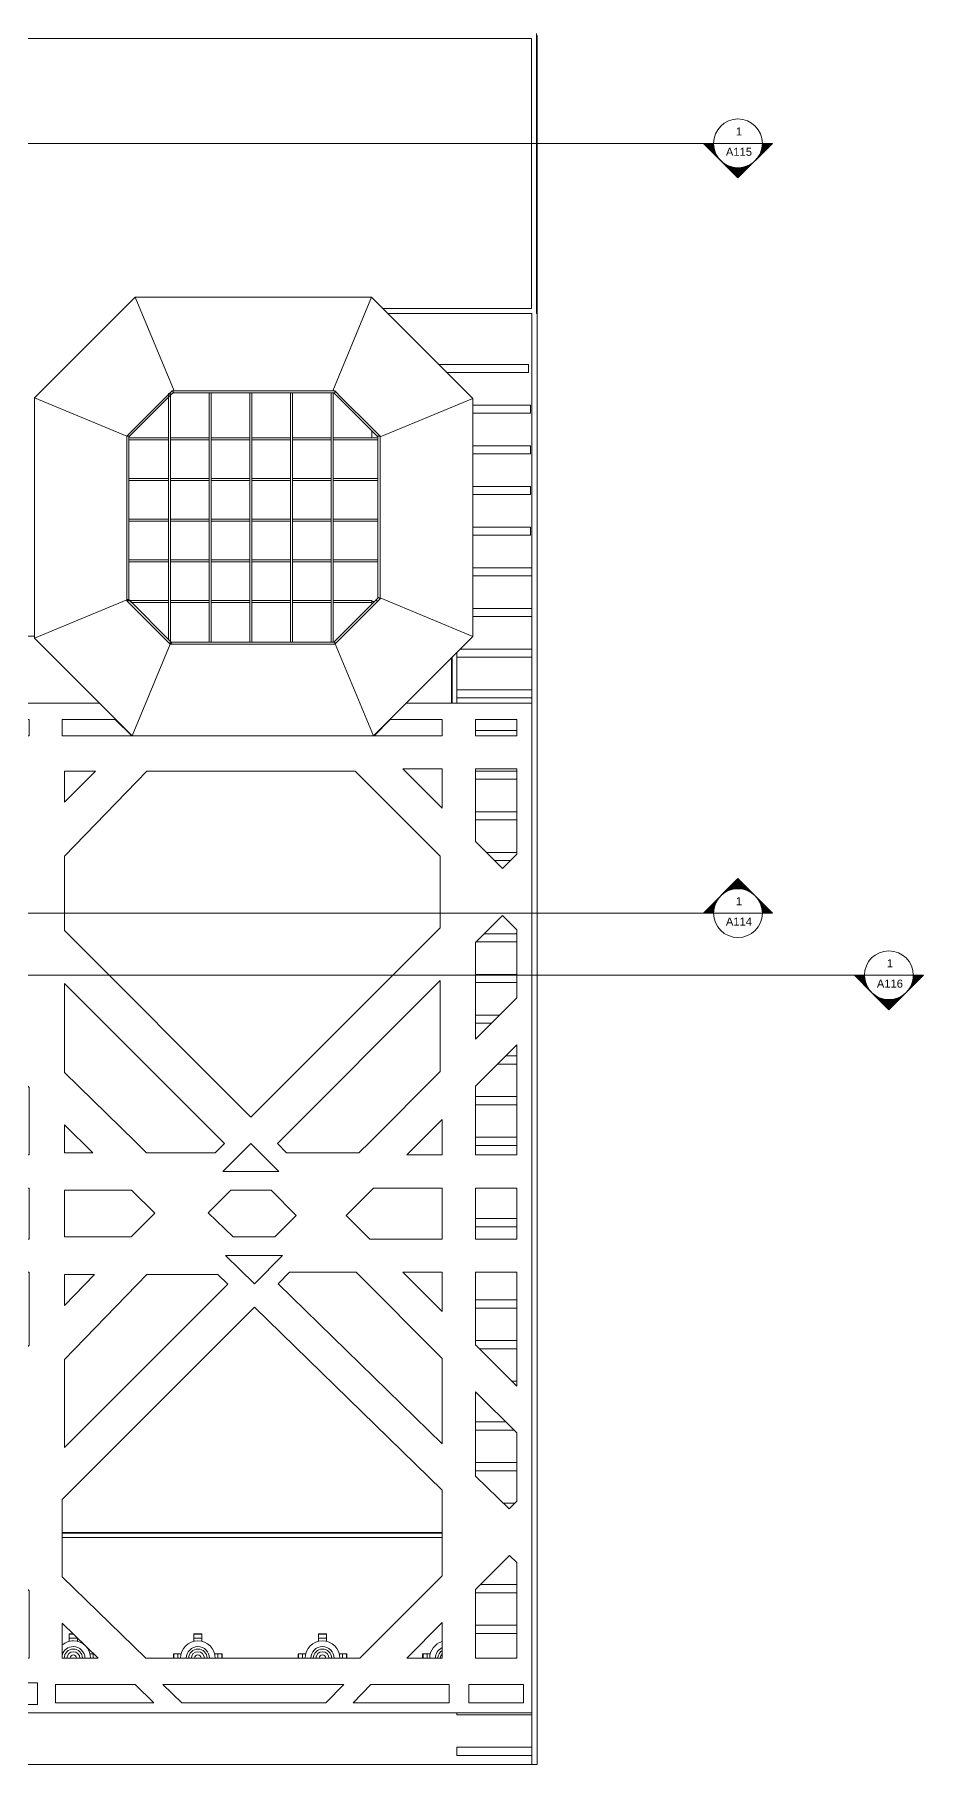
# Model space of a CAD drawing. Header units: millimetres. Extents: x -49836 to 59720, y -25216 to 39354.
# Drawn here: x 37864 to 59720, y -25216 to 17313 of the extents above; entities that cross this region are included whole.
import ezdxf

# ---------------------------------------------------------------- set-up
doc = ezdxf.new("R2010")
doc.units = ezdxf.units.MM
for name, color, linetype, lineweight in [('A-FLOR', 192, 'Continuous', 9), ('A-GENM', 13, 'Continuous', 9), ('A-GLAZ-CURT', 52, 'Continuous', 9), ('A-GLAZ-CWMG', 51, 'Continuous', 9), ('A-ROOF', 132, 'Continuous', 9), ('A-WALL', 113, 'Continuous', 9), ('G-ANNO-SYMB', 111, 'Continuous', 9), ('I-WALL', 2, 'Continuous', 9)]:
    doc.layers.add(name, color=color, linetype=linetype, lineweight=lineweight)
doc.styles.add('Arial_1', font='arial.ttf', dxfattribs={"height": 196.706587})

# ---------------------------------------------------------------- blocks, each defined once
blk = doc.blocks.new('System Panel - Glazed-153584-Site')
at = {"layer": 'A-GLAZ-CURT'}
blk.add_line((46157, 3308), (46157, 3352), dxfattribs=at)
blk = doc.blocks.new('System Panel - Glazed-153606-Site')
at = {"layer": 'A-GLAZ-CURT'}
blk.add_line((46157, 3377), (46225, 3377), dxfattribs=at)
blk = doc.blocks.new('System Panel - Glazed-153625-Site')
at = {"layer": 'A-GLAZ-CURT'}
blk.add_line((46157, 7402), (46157, 7571), dxfattribs=at)
blk = doc.blocks.new('System Panel - Glazed-153545-Site')
at = {"layer": 'A-GLAZ-CURT'}
blk.add_line((46157, 7571), (46157, 7402), dxfattribs=at)
blk = doc.blocks.new('Rectangular Mullion - 50 x 150mm-153574-Site')
at = {"layer": 'A-GLAZ-CWMG'}
for p, q in [((40197, 3402), (40247, 3352)), ((41157, 3402), (40197, 3402)), ((41157, 3352), (40247, 3352)), ((41157, 3402), (41157, 3352))]:
    blk.add_line(p, q, dxfattribs=at)
blk = doc.blocks.new('Rectangular Mullion - 50 x 150mm-153491-Site')
at = {"layer": 'A-GLAZ-CWMG'}
for p, q in [((42157, 8503), (42207, 8503)), ((42157, 8377), (42157, 8503)), ((42207, 8377), (42207, 8503))]:
    blk.add_line(p, q, dxfattribs=at)
blk = doc.blocks.new('Rectangular Mullion - 50 x 150mm-153575-Site')
at = {"layer": 'A-GLAZ-CWMG'}
for p, q in [((41157, 8491), (41207, 8491)), ((41157, 8377), (41157, 8491)), ((41207, 8377), (41207, 8491))]:
    blk.add_line(p, q, dxfattribs=at)
blk = doc.blocks.new('Rectangular Mullion - 50 x 150mm-153593-Site')
at = {"layer": 'A-GLAZ-CWMG'}
for p, q in [((45182, 2377), (45246, 2377)), ((45182, 2327), (45246, 2327)), ((45246, 2377), (45246, 2327))]:
    blk.add_line(p, q, dxfattribs=at)
blk = doc.blocks.new('Rectangular Mullion - 50 x 150mm-153510-Site')
at = {"layer": 'A-GLAZ-CWMG'}
for p, q in [((46261, 3412), (46322, 3474)), ((46296, 3377), (46261, 3412)), ((46296, 3377), (46358, 3439)), ((46322, 3474), (46358, 3439))]:
    blk.add_line(p, q, dxfattribs=at)
blk = doc.blocks.new('Rectangular Mullion - 50 x 150mm-153479-Site')
at = {"layer": 'A-GLAZ-CWMG'}
for p, q in [((45157, 7377), (45157, 8377)), ((45207, 7377), (45207, 8377))]:
    blk.add_line(p, q, dxfattribs=at)
blk = doc.blocks.new('Rectangular Mullion - 50 x 150mm-153428-Site')
at = {"layer": 'A-GLAZ-CWMG'}
for p, q in [((45157, 6377), (45157, 7377)), ((45207, 6377), (45207, 7377))]:
    blk.add_line(p, q, dxfattribs=at)
blk = doc.blocks.new('Rectangular Mullion - 50 x 150mm-153494-Site')
at = {"layer": 'A-GLAZ-CWMG'}
for p, q in [((44157, 2377), (44157, 3377)), ((44207, 2377), (44207, 3377)), ((44207, 2377), (44157, 2377))]:
    blk.add_line(p, q, dxfattribs=at)
blk = doc.blocks.new('Rectangular Mullion - 50 x 150mm-153452-Site')
at = {"layer": 'A-GLAZ-CWMG'}
for p, q in [((46308, 4377), (46308, 5377)), ((46358, 4377), (46358, 5377))]:
    blk.add_line(p, q, dxfattribs=at)
blk = doc.blocks.new('Rectangular Mullion - 50 x 150mm-153594-Site')
at = {"layer": 'A-GLAZ-CWMG'}
for p, q in [((45225, 2377), (46122, 3273)), ((45246, 2327), (46157, 3238))]:
    blk.add_line(p, q, dxfattribs=at)
blk = doc.blocks.new('Rectangular Mullion - 50 x 150mm-153595-Site')
at = {"layer": 'A-GLAZ-CWMG'}
for p, q in [((41201, 2327), (42182, 2327)), ((41222, 2377), (42182, 2377))]:
    blk.add_line(p, q, dxfattribs=at)
blk = doc.blocks.new('Rectangular Mullion - 50 x 150mm-153512-Site')
at = {"layer": 'A-GLAZ-CWMG'}
for p, q in [((46122, 3273), (46261, 3412)), ((46157, 3238), (46296, 3377))]:
    blk.add_line(p, q, dxfattribs=at)
blk = doc.blocks.new('Rectangular Mullion - 50 x 150mm-153596-Site')
at = {"layer": 'A-GLAZ-CWMG'}
for p, q in [((41182, 2346), (41217, 2382)), ((41182, 2346), (41201, 2327)), ((41237, 2362), (41201, 2327)), ((41217, 2382), (41237, 2362))]:
    blk.add_line(p, q, dxfattribs=at)
blk = doc.blocks.new('Rectangular Mullion - 50 x 150mm-153514-Site')
at = {"layer": 'A-GLAZ-CWMG'}
for p, q in [((46308, 7441), (46358, 7441)), ((46308, 7377), (46308, 7441)), ((46358, 7377), (46358, 7441))]:
    blk.add_line(p, q, dxfattribs=at)
blk = doc.blocks.new('Rectangular Mullion - 50 x 150mm-153597-Site')
at = {"layer": 'A-GLAZ-CWMG'}
for p, q in [((42182, 8553), (41244, 8553)), ((42182, 8503), (41264, 8503))]:
    blk.add_line(p, q, dxfattribs=at)
blk = doc.blocks.new('Rectangular Mullion - 50 x 150mm-153598-Site')
at = {"layer": 'A-GLAZ-CWMG'}
for p, q in [((45422, 8377), (45246, 8553)), ((45387, 8342), (45225, 8503))]:
    blk.add_line(p, q, dxfattribs=at)
blk = doc.blocks.new('Rectangular Mullion - 50 x 150mm-153599-Site')
at = {"layer": 'A-GLAZ-CWMG'}
for p, q in [((41068, 8377), (40132, 7441)), ((41103, 8342), (40182, 7420))]:
    blk.add_line(p, q, dxfattribs=at)
blk = doc.blocks.new('Rectangular Mullion - 50 x 150mm-153517-Site')
at = {"layer": 'A-GLAZ-CWMG'}
for p, q in [((40132, 4377), (40132, 3396)), ((40182, 4377), (40182, 3417))]:
    blk.add_line(p, q, dxfattribs=at)
blk = doc.blocks.new('Rectangular Mullion - 50 x 150mm-153431-Site')
at = {"layer": 'A-GLAZ-CWMG'}
for p, q in [((41207, 6352), (41207, 6402)), ((42157, 6402), (41207, 6402)), ((42157, 6402), (42157, 6352)), ((42157, 6352), (41207, 6352))]:
    blk.add_line(p, q, dxfattribs=at)
blk = doc.blocks.new('Rectangular Mullion - 50 x 150mm-153536-Site')
at = {"layer": 'A-GLAZ-CWMG'}
for p, q in [((46308, 6402), (46157, 6402)), ((46308, 6402), (46308, 6352)), ((46308, 6352), (46157, 6352))]:
    blk.add_line(p, q, dxfattribs=at)
blk = doc.blocks.new('Rectangular Mullion - 50 x 150mm-153576-Site')
at = {"layer": 'A-GLAZ-CWMG'}
for p, q in [((45207, 6352), (45207, 6402)), ((46157, 6402), (45207, 6402)), ((46157, 6352), (45207, 6352))]:
    blk.add_line(p, q, dxfattribs=at)
blk = doc.blocks.new('Rectangular Mullion - 50 x 150mm-153577-Site')
at = {"layer": 'A-GLAZ-CWMG'}
for p, q in [((40182, 6352), (40182, 6402)), ((41157, 6402), (40182, 6402)), ((41157, 6402), (41157, 6352)), ((41157, 6352), (40182, 6352))]:
    blk.add_line(p, q, dxfattribs=at)
blk = doc.blocks.new('Rectangular Mullion - 50 x 150mm-153518-Site')
at = {"layer": 'A-GLAZ-CWMG'}
for p, q in [((40132, 7441), (40182, 7441)), ((40132, 7441), (40132, 7377)), ((40182, 7441), (40182, 7377))]:
    blk.add_line(p, q, dxfattribs=at)
blk = doc.blocks.new('Rectangular Mullion - 50 x 150mm-153463-Site')
at = {"layer": 'A-GLAZ-CWMG'}
for p, q in [((43182, 2377), (44182, 2377)), ((43182, 2327), (44182, 2327))]:
    blk.add_line(p, q, dxfattribs=at)
blk = doc.blocks.new('Rectangular Mullion - 50 x 150mm-153600-Site')
at = {"layer": 'A-GLAZ-CWMG'}
for p, q in [((41182, 8491), (41068, 8377)), ((41217, 8456), (41103, 8342))]:
    blk.add_line(p, q, dxfattribs=at)
blk = doc.blocks.new('Rectangular Mullion - 50 x 150mm-153578-Site')
at = {"layer": 'A-GLAZ-CWMG'}
for p, q in [((41157, 2442), (41157, 3377)), ((41207, 2392), (41207, 3377)), ((41157, 2442), (41207, 2392))]:
    blk.add_line(p, q, dxfattribs=at)
blk = doc.blocks.new('Rectangular Mullion - 50 x 150mm-153601-Site')
at = {"layer": 'A-GLAZ-CWMG'}
for p, q in [((40187, 3412), (41217, 2382)), ((40151, 3377), (41182, 2346))]:
    blk.add_line(p, q, dxfattribs=at)
blk = doc.blocks.new('Rectangular Mullion - 50 x 150mm-153602-Site')
at = {"layer": 'A-GLAZ-CWMG'}
for p, q in [((40132, 3396), (40167, 3432)), ((40187, 3412), (40151, 3377)), ((40167, 3432), (40187, 3412)), ((40132, 3396), (40151, 3377))]:
    blk.add_line(p, q, dxfattribs=at)
blk = doc.blocks.new('Rectangular Mullion - 50 x 150mm-153603-Site')
at = {"layer": 'A-GLAZ-CWMG'}
for p, q in [((41244, 8553), (41182, 8491)), ((41279, 8517), (41217, 8456)), ((41244, 8553), (41279, 8517)), ((41217, 8456), (41182, 8491))]:
    blk.add_line(p, q, dxfattribs=at)
blk = doc.blocks.new('Rectangular Mullion - 50 x 150mm-153523-Site')
at = {"layer": 'A-GLAZ-CWMG'}
for p, q in [((46308, 7420), (46122, 7607)), ((46358, 7441), (46157, 7642))]:
    blk.add_line(p, q, dxfattribs=at)
blk = doc.blocks.new('Rectangular Mullion - 50 x 150mm-153524-Site')
at = {"layer": 'A-GLAZ-CWMG'}
for p, q in [((46308, 3459), (46308, 4377)), ((46358, 3439), (46358, 4377))]:
    blk.add_line(p, q, dxfattribs=at)
blk = doc.blocks.new('Rectangular Mullion - 50 x 150mm-153525-Site')
at = {"layer": 'A-GLAZ-CWMG'}
for p, q in [((46122, 7607), (45387, 8342)), ((46157, 7642), (45422, 8377))]:
    blk.add_line(p, q, dxfattribs=at)
blk = doc.blocks.new('Rectangular Mullion - 50 x 150mm-153604-Site')
at = {"layer": 'A-GLAZ-CWMG'}
for p, q in [((45246, 8553), (45182, 8553)), ((45246, 8553), (45246, 8503)), ((45246, 8503), (45182, 8503))]:
    blk.add_line(p, q, dxfattribs=at)
blk = doc.blocks.new('Rectangular Mullion - 50 x 150mm-153605-Site')
at = {"layer": 'A-GLAZ-CWMG'}
for p, q in [((45207, 3352), (45207, 3402)), ((46157, 3402), (45207, 3402)), ((46157, 3352), (45207, 3352)), ((46157, 3402), (46157, 3352))]:
    blk.add_line(p, q, dxfattribs=at)
blk = doc.blocks.new('Family1 - Family1-218933-Site')
at = {"layer": 'A-GENM'}
for p, q in [((2868, 12411), (-4387, 12411)), ((13504, 12411), (10413, 12411)), ((-4387, 12211), (-4322, 12211)), ((-4322, 12211), (-3510, 11399)), ((-2859, 11608), (-3253, 12003)), ((-3253, 12003), (1137, 12003)), ((1137, 12003), (1137, 11608)), ((1953, 11608), (1953, 12003)), ((1953, 12003), (3257, 12003)), ((3257, 12003), (3662, 11608)), ((9621, 11608), (10016, 12003)), ((10016, 12003), (11299, 12003)), ((11299, 12003), (11299, 11608)), ((12116, 11608), (12116, 12003)), ((12116, 12003), (13130, 12003)), ((13130, 12003), (13130, 11608)), ((1137, 11608), (-2859, 11608)), ((3662, 11608), (1953, 11608)), ((11299, 11608), (9621, 11608)), ((13130, 11608), (12116, 11608)), ((-3510, 11399), (-4387, 11399)), ((-4387, 10791), (-3197, 10791)), ((-3197, 10791), (-115, 7709)), ((453, 8370), (-1916, 10739)), ((-1916, 10739), (1085, 10739)), ((1085, 10739), (1085, 9022)), ((2005, 8649), (4031, 10739)), ((2005, 10739), (2772, 10739)), ((2772, 10739), (2005, 9972)), ((2005, 9972), (2005, 10739)), ((4031, 10739), (9156, 10739)), ((9156, 10739), (11247, 8648)), ((11299, 9824), (10332, 10791)), ((10332, 10791), (11299, 10791)), ((11299, 10791), (11299, 9824)), ((12116, 9008), (12116, 10791)), ((12116, 10791), (13130, 10791)), ((13130, 10791), (13130, 8697)), ((-1307, 6478), (-4387, 9477)), ((1085, 9022), (453, 8370)), ((12778, 8345), (12116, 9008)), ((2005, 6817), (2005, 8649)), ((11247, 8648), (11247, 6888)), ((13130, 8697), (12778, 8345)), ((-4387, 8338), (-1875, 5892)), ((-115, 7709), (-1307, 6478)), ((-649, 5910), (463, 7057)), ((463, 7057), (1085, 6436)), ((6591, 2232), (2005, 6817)), ((11247, 6888), (6591, 2232)), ((12116, 6528), (12778, 7191)), ((12778, 7191), (13130, 6839)), ((13130, 6839), (13130, 5162)), ((1085, 6436), (1085, 4221)), ((12116, 4148), (12116, 6528)), ((-1875, 5892), (-4387, 3300)), ((1085, 4221), (-649, 5910)), ((7242, 1581), (11247, 5586)), ((11247, 5586), (11247, 3353)), ((-4387, 2127), (-1290, 5322)), ((-1290, 5322), (1137, 2958)), ((2005, 3325), (2005, 5515)), ((2005, 5515), (5940, 1581)), ((13130, 5162), (12116, 4148)), ((12116, 2993), (13130, 4007)), ((13130, 4007), (13130, 1303)), ((3744, 1631), (2005, 3325)), ((11247, 3353), (9522, 1627)), ((12116, 1303), (12116, 2993)), ((1137, 2958), (1137, 1303)), ((10426, 1303), (11299, 2176)), ((11299, 2176), (11299, 1303)), ((2005, 1355), (2005, 2040)), ((2005, 2040), (2709, 1355)), ((1137, 1303), (-4387, 1303)), ((2709, 1355), (2005, 1355)), ((4028, 1355), (3744, 1631)), ((5714, 1355), (4028, 1355)), ((5940, 1581), (5714, 1355)), ((5905, 894), (6591, 1581)), ((6591, 1581), (7277, 894)), ((7468, 1355), (7242, 1581)), ((9249, 1355), (7468, 1355)), ((9522, 1627), (9249, 1355)), ((11299, 1303), (10426, 1303)), ((13130, 1303), (12116, 1303)), ((7277, 894), (5905, 894)), ((-4387, 486), (1137, 486)), ((1137, 486), (1137, -767)), ((2005, -714), (2005, 434)), ((2005, 434), (3654, 434)), ((3654, 434), (4231, -128)), ((5542, -119), (6095, 434)), ((6095, 434), (7087, 434)), ((7087, 434), (7708, -187)), ((8936, -187), (9609, 486)), ((9609, 486), (11299, 486)), ((11299, 486), (11299, -767)), ((12116, 486), (13130, 486)), ((12116, -767), (12116, 486)), ((13130, 486), (13130, -767)), ((4231, -128), (3645, -714)), ((6153, -714), (5542, -119)), ((7708, -187), (7180, -714)), ((9516, -767), (8936, -187)), ((-4565, -767), (-4565, -482)), ((1137, -767), (-4565, -767)), ((3645, -714), (2005, -714)), ((7180, -714), (6153, -714)), ((11299, -767), (9516, -767)), ((13130, -767), (12116, -767)), ((6678, -1868), (5966, -1175)), ((5966, -1175), (7371, -1175)), ((7371, -1175), (6678, -1868)), ((-5707, -1647), (-5618, -1557)), ((-5355, -1990), (-5707, -1647)), ((-5618, -1557), (-5355, -1557)), ((-5355, -1557), (-5355, -1990)), ((-4565, -2724), (-4565, -1583)), ((-4565, -1583), (1137, -1583)), ((1137, -1583), (1137, -3373)), ((2005, -3725), (4031, -1635)), ((2005, -2402), (2005, -1635)), ((2005, -1635), (2749, -1635)), ((2749, -1635), (2005, -2402)), ((4031, -1635), (5779, -1635)), ((5779, -1635), (6022, -1872)), ((7259, -1864), (7540, -1583)), ((7540, -1583), (9177, -1583)), ((9177, -1583), (11299, -3705)), ((11299, -2550), (10332, -1583)), ((10332, -1583), (11299, -1583)), ((11299, -1583), (11299, -2550)), ((12116, -1583), (13130, -1583)), ((12116, -3367), (12116, -1583)), ((13130, -1583), (13130, -4381)), ((6022, -1872), (2005, -5889)), ((11299, -5799), (7259, -1864)), ((-13411, -9388), (-6248, -2224)), ((-6248, -2224), (-5381, -3068)), ((1953, -7170), (6681, -2442)), ((6681, -2442), (11299, -6939)), ((-1307, -5896), (-4565, -2724)), ((-5381, -3068), (-5381, -10101)), ((1137, -3373), (-1307, -5896)), ((13130, -4381), (12116, -3367)), ((2005, -5889), (2005, -3725)), ((11299, -3705), (11299, -5799)), ((-4565, -9258), (-4565, -3863)), ((-4565, -3863), (-1875, -6482)), ((-649, -6465), (1085, -4675)), ((1085, -4675), (1085, -6810)), ((12116, -6594), (12116, -4521)), ((12116, -4521), (13130, -5535)), ((13130, -5535), (13130, -7213)), ((-1875, -6482), (-4565, -9258)), ((404, -7490), (-649, -6465)), ((12943, -7400), (12116, -6594)), ((-4513, -10452), (-1289, -7126)), ((-1289, -7126), (-247, -8141)), ((1085, -6810), (404, -7490)), ((1953, -9071), (1953, -7170)), ((11299, -6939), (11299, -9043)), ((13130, -7213), (12943, -7400)), ((-247, -8141), (-3125, -11020)), ((-1949, -11072), (412, -8710)), ((412, -8710), (1137, -9416)), ((12116, -9381), (12950, -8547)), ((12950, -8547), (13130, -8722)), ((13130, -8722), (13130, -11072)), ((-13771, -9170), (-13820, -9218)), ((-13820, -9218), (-13820, -12411)), ((3708, -10780), (1953, -9071)), ((11299, -9043), (9558, -10784)), ((-13411, -11072), (-13411, -9388)), ((1137, -9416), (1137, -11072)), ((12116, -11072), (12116, -9381)), ((-5381, -10101), (-6322, -11072)), ((10426, -11072), (11299, -10198)), ((11299, -10198), (11299, -11072)), ((-4513, -11020), (-4513, -10452)), ((1953, -10211), (2837, -11072)), ((1953, -11072), (1953, -10211)), ((-3125, -11020), (-4513, -11020)), ((4007, -11072), (3708, -10780)), ((9558, -10784), (9271, -11072)), ((-6322, -11072), (-13411, -11072)), ((1137, -11072), (-1949, -11072)), ((2837, -11072), (1953, -11072)), ((9271, -11072), (4007, -11072)), ((11299, -11072), (10426, -11072)), ((13130, -11072), (12116, -11072)), ((-13620, -12211), (-13620, -11680)), ((-13620, -11680), (-6621, -11680)), ((-6621, -11680), (-7136, -12211)), ((-6579, -12211), (-6064, -11680)), ((-6064, -11680), (-5173, -11680)), ((-5173, -11680), (-5173, -12211)), ((-4773, -12211), (-4773, -11680)), ((-4773, -11680), (-3417, -11680)), ((-3417, -11680), (-3948, -12211)), ((-3383, -12211), (-2852, -11680)), ((-2852, -11680), (1345, -11680)), ((1345, -11680), (1345, -12211)), ((1784, -12172), (1784, -11719)), ((1784, -11719), (3744, -11719)), ((3744, -11719), (4209, -12172)), ((4894, -12172), (4429, -11719)), ((4429, -11719), (8875, -11719)), ((8875, -11719), (8437, -12172)), ((9103, -12172), (9541, -11719)), ((9541, -11719), (11468, -11719)), ((11468, -11719), (11468, -12172)), ((11947, -12172), (11947, -11719)), ((11947, -11719), (13299, -11719)), ((13299, -11719), (13299, -12172)), ((-7136, -12211), (-13620, -12211)), ((-5173, -12211), (-6579, -12211)), ((-3948, -12211), (-4773, -12211)), ((1345, -12211), (-3383, -12211)), ((4209, -12172), (1784, -12172)), ((8437, -12172), (4894, -12172)), ((11468, -12172), (9103, -12172)), ((13299, -12172), (11947, -12172)), ((-13820, -12411), (13504, -12411))]:
    blk.add_line(p, q, dxfattribs=at)
blk = doc.blocks.new('Family8 - COLUMN-V15-Site')
at = {"layer": 'A-GENM'}
for p, q in [((-601, -196), (-601, -302)), ((-589, -196), (-589, -302)), ((-589, -196), (-491, -196)), ((-491, -302), (-491, -196))]:
    blk.add_line(p, q, dxfattribs=at)
for radius, start, end in [(425, 105.7305, 179.9847), (285, 114, 179.9772), (225, 120.8368, 179.971), (160, 136.1642, 179.959)]:
    blk.add_arc((0, -302), radius, start, end, dxfattribs=at)
blk.add_open_spline([(-601, -196), (-601, -196), (-597, -196), (-589, -196)], degree=3, dxfattribs=at)
blk.add_open_spline([(-491, -196), (-490, -196), (-488, -196), (-482, -196), (-473, -196), (-463, -196), (-448, -196), (-431, -196), (-417, -196), (-411, -196), (-411, -196)], degree=3, knots=[-2.1742144, -2.1742144, -2.1742144, -2.1742144, -2.1552413, -2.0723474, -1.9894535, -1.9065596, -1.8236657, -1.6578779, -1.574984, -1.5684285, -1.5684285, -1.5684285, -1.5684285], dxfattribs=at)
blk = doc.blocks.new('Family8 - COLUMN-V16-Site')
at = {"layer": 'A-GENM'}
for p, q in [((100, 298), (-100, 298)), ((100, 286), (-100, 286)), ((-100, 187), (-100, 286)), ((-100, 187), (100, 187)), ((100, 286), (100, 187)), ((-601, -196), (-601, -302)), ((-589, -196), (-589, -302)), ((-589, -196), (-491, -196)), ((-491, -302), (-491, -196)), ((489, -195), (587, -195)), ((489, -195), (489, -302)), ((587, -302), (587, -195)), ((599, -302), (599, -195))]:
    blk.add_line(p, q, dxfattribs=at)
for radius, start, end in [(425, 90, 179.9847), (425, 0.0153, 90), (285, 90, 179.9772), (225, 90, 179.971), (160, 90, 179.959), (79.6, 90, 179.9165), (285, 0.0228, 90), (225, 0.029, 90), (160, 0.041, 90), (79.6, 0.0835, 90)]:
    blk.add_arc((0, -302), radius, start, end, dxfattribs=at)
for points in [[(-100, 286), (-100, 294), (-100, 298), (-100, 298)], [(100, 298), (100, 298), (100, 294), (100, 286)], [(-601, -196), (-601, -196), (-597, -196), (-589, -196)], [(587, -195), (595, -195), (599, -195), (599, -195)]]:
    blk.add_open_spline(points, degree=3, dxfattribs=at)
for points, knots in [([(-100, 109), (-100, 114), (-100, 128), (-100, 145), (-100, 160), (-100, 170), (-100, 179), (-100, 184), (-100, 187), (-100, 187)], [1.5780153, 1.5780153, 1.5780153, 1.5780153, 1.6578779, 1.8236657, 1.9065596, 1.9894535, 2.0723474, 2.1552413, 2.1742144, 2.1742144, 2.1742144, 2.1742144]), ([(100, 187), (100, 187), (100, 184), (100, 179), (100, 170), (100, 160), (100, 145), (100, 128), (100, 114), (100, 109)], [-2.1742144, -2.1742144, -2.1742144, -2.1742144, -2.1552413, -2.0723474, -1.9894535, -1.9065596, -1.8236657, -1.6578779, -1.5780153, -1.5780153, -1.5780153, -1.5780153]), ([(-491, -196), (-490, -196), (-488, -196), (-482, -196), (-473, -196), (-463, -196), (-448, -196), (-431, -196), (-417, -196), (-411, -196), (-411, -196)], [-2.1742144, -2.1742144, -2.1742144, -2.1742144, -2.1552413, -2.0723474, -1.9894535, -1.9065596, -1.8236657, -1.6578779, -1.574984, -1.5684285, -1.5684285, -1.5684285, -1.5684285]), ([(411, -195), (415, -195), (429, -195), (446, -195), (461, -195), (471, -195), (480, -195), (486, -195), (488, -195), (489, -195)], [1.5785755, 1.5785755, 1.5785755, 1.5785755, 1.6578779, 1.8236657, 1.9065596, 1.9894535, 2.0723474, 2.1552413, 2.1742144, 2.1742144, 2.1742144, 2.1742144])]:
    blk.add_open_spline(points, degree=3, knots=knots, dxfattribs=at)
blk = doc.blocks.new('Family8 - COLUMN-V17-Site')
at = {"layer": 'A-GENM'}
for p, q in [((-5, 298), (-100, 298)), ((7, 286), (-100, 286)), ((-100, 187), (-100, 286)), ((-100, 187), (100, 187)), ((100, 195), (100, 187)), ((489, -195), (501, -195)), ((489, -195), (489, -302)), ((587, -302), (587, -279)), ((599, -302), (599, -291))]:
    blk.add_line(p, q, dxfattribs=at)
for radius, start, end in [(425, 90, 130.1234), (425, 0.0153, 90), (285, 90, 164.268), (225, 90, 179.971), (160, 90, 179.959), (79.6, 90, 179.9165), (285, 0.0228, 90), (225, 0.029, 90), (160, 0.041, 90), (79.6, 0.0835, 90)]:
    blk.add_arc((0, -302), radius, start, end, dxfattribs=at)
blk.add_open_spline([(-100, 286), (-100, 294), (-100, 298), (-100, 298)], degree=3, dxfattribs=at)
for points, knots in [([(-100, 109), (-100, 114), (-100, 128), (-100, 145), (-100, 160), (-100, 170), (-100, 179), (-100, 184), (-100, 187), (-100, 187)], [1.5780153, 1.5780153, 1.5780153, 1.5780153, 1.6578779, 1.8236657, 1.9065596, 1.9894535, 2.0723474, 2.1552413, 2.1742144, 2.1742144, 2.1742144, 2.1742144]), ([(100, 187), (100, 187), (100, 184), (100, 179), (100, 170), (100, 160), (100, 145), (100, 128), (100, 114), (100, 109)], [-2.1742144, -2.1742144, -2.1742144, -2.1742144, -2.1552413, -2.0723474, -1.9894535, -1.9065596, -1.8236657, -1.6578779, -1.5780153, -1.5780153, -1.5780153, -1.5780153]), ([(411, -195), (415, -195), (429, -195), (446, -195), (461, -195), (471, -195), (480, -195), (486, -195), (488, -195), (489, -195)], [1.5785755, 1.5785755, 1.5785755, 1.5785755, 1.6578779, 1.8236657, 1.9065596, 1.9894535, 2.0723474, 2.1552413, 2.1742144, 2.1742144, 2.1742144, 2.1742144])]:
    blk.add_open_spline(points, degree=3, knots=knots, dxfattribs=at)
blk = doc.blocks.new('elman - elman-246418-Site')
at = {"layer": 'A-GENM'}
for p, q in [((47807, 9202), (50008, 9202)), ((50008, 9002), (48007, 9002)), ((50008, 9202), (50008, 9002)), ((48643, 8204), (50060, 8204)), ((50060, 8204), (50060, 8004)), ((50060, 8004), (48643, 8004)), ((48643, 7204), (50060, 7204)), ((50060, 7004), (48643, 7004)), ((50060, 7204), (50060, 7004)), ((48643, 6204), (50060, 6204)), ((50060, 6004), (48643, 6004)), ((50060, 6204), (50060, 6004)), ((48643, 5204), (50060, 5204)), ((50060, 5204), (50060, 5004)), ((50060, 5004), (48643, 5004)), ((48643, 4204), (50095, 4204)), ((50095, 4004), (48643, 4004)), ((48643, 3204), (50095, 3204)), ((50095, 3004), (48643, 3004)), ((48330, 2204), (50095, 2204)), ((50095, 2004), (48243, 2004)), ((48243, 1204), (50095, 1204)), ((50095, 1004), (48243, 1004)), ((48707, 204), (49721, 204)), ((48707, -796), (49721, -796)), ((49721, -996), (48707, -996)), ((48707, -1796), (49721, -1796)), ((49721, -1996), (48707, -1996)), ((48977, -2796), (49721, -2796)), ((49561, -2996), (49177, -2996)), ((49721, -4996), (48716, -4996)), ((48916, -4796), (49721, -4796)), ((48707, -5796), (49721, -5796)), ((49721, -5996), (48707, -5996)), ((48707, -6796), (49297, -6796)), ((49097, -6996), (48707, -6996)), ((49721, -7996), (49251, -7996)), ((49451, -7796), (49721, -7796)), ((48707, -8796), (49721, -8796)), ((49721, -8996), (48707, -8996)), ((48707, -9796), (49721, -9796)), ((49721, -9996), (48707, -9996)), ((48707, -11796), (49721, -11796)), ((49721, -11996), (48707, -11996)), ((48707, -13796), (49721, -13796)), ((49721, -13996), (48707, -13996)), ((48707, -14796), (49721, -14796)), ((49721, -14996), (48803, -14996)), ((49603, -15796), (49721, -15796)), ((48707, -16796), (49448, -16796)), ((49648, -16996), (48707, -16996)), ((48707, -17796), (49721, -17796)), ((49721, -17996), (48707, -17996)), ((49393, -18796), (49671, -18796)), ((48826, -20796), (49721, -20796)), ((49721, -20996), (48707, -20996)), ((48707, -21796), (49721, -21796)), ((49721, -21996), (48707, -21996)), ((48243, -23944), (48243, -23996)), ((50095, -23996), (48243, -23996)), ((48243, -24796), (50095, -24796)), ((48243, -24796), (48243, -24996)), ((50095, -24996), (48243, -24996))]:
    blk.add_line(p, q, dxfattribs=at)
blk = doc.blocks.new('剖面 - M_Section Head - Filled-1049-Site')
at = {"layer": 'G-ANNO-SYMB'}
h = blk.add_hatch(color=256, dxfattribs=at)
edge = h.paths.add_edge_path(flags=0)
edge.add_line((-6, 8.49), (-6, 6))
edge.add_arc((-6, 0), 6, 90, 135)
edge.add_line((-10.24, 4.24), (-6, 8.49))
h = blk.add_hatch(color=256, dxfattribs=at)
edge = h.paths.add_edge_path(flags=0)
edge.add_line((-6, 8.49), (-1.76, 4.24))
edge.add_arc((-6, 0), 6, 45, 90)
edge.add_line((-6, 6), (-6, 8.49))
h = blk.add_hatch(color=256, dxfattribs=at)
edge = h.paths.add_edge_path(flags=0)
edge.add_line((-14.49, 0), (-10.24, 4.24))
edge.add_arc((-6, 0), 6, 135, 180)
edge.add_line((-12, 0), (-14.49, 0))
h = blk.add_hatch(color=256, dxfattribs=at)
edge = h.paths.add_edge_path(flags=0)
edge.add_line((2.49, 0), (0, 0))
edge.add_arc((-6, 0), 6, 360, 405)
edge.add_line((-1.76, 4.24), (2.49, 0))
for p, q in [((-6, 8.49), (-14.49, 0)), ((-6, 8.49), (-10.24, 4.24)), ((-6, 8.49), (2.49, 0)), ((-6, 6), (-6, 8.49)), ((-6, 8.49), (-6, 6)), ((-1.76, 4.24), (-6, 8.49)), ((-10.24, 4.24), (-14.49, 0)), ((-14.49, 0), (-12, 0)), ((2.49, 0), (-1.76, 4.24)), ((0, 0), (2.49, 0)), ((-12, 0), (-14.49, 0)), ((0, 0), (2.49, 0))]:
    blk.add_line(p, q, dxfattribs=at)
for start, end in [(360, 180), (90, 135), (45, 90), (135, 180), (180, 360), (360, 45)]:
    blk.add_arc((-6, 0), 6, start, end, dxfattribs=at)

msp = doc.modelspace()

# ---------------------------------------------------------------- linework, layer by layer
at = {"layer": 'A-FLOR'}
for p, q in [((48131, 878), (48131, 2005)), ((38544, -19529), (47890, -19529)), ((-41881, -25216), (50095, -25216))]:
    msp.add_line(p, q, dxfattribs=at)
at = {"layer": 'A-ROOF'}
for p, q in [((40340, 10857), (37864, 8380)), ((46149, 10857), (40340, 10857)), ((40340, 10857), (41295, 8553)), ((45196, 8553), (46149, 10857)), ((48643, 8368), (46149, 10857)), ((41242, 8551), (41241, 8553)), ((41241, 8553), (41244, 8553)), ((37864, 8380), (40132, 7441)), ((37864, 8380), (37864, 2473)), ((46358, 7420), (48643, 8368)), ((48643, 2517), (48643, 8368)), ((40132, 3412), (37864, 2473)), ((48643, 2517), (46358, 3463)), ((37864, 2473), (40267, 70)), ((41201, 2327), (40267, 70)), ((45257, 2338), (46197, 70)), ((46197, 70), (48643, 2517)), ((40267, 70), (46197, 70))]:
    msp.add_line(p, q, dxfattribs=at)
at = {"layer": 'A-WALL'}
for p in [(50207, 17289), (50219, 17089)]:
    msp.add_line(p, (50219, 17289), dxfattribs=at)
at = {"layer": 'G-ANNO-SYMB'}
for p, q in [((54559, 14638), (-48387, 14638)), ((54559, 14638), (55759, 14638)), ((54559, -4287), (-19777, -4287)), ((54559, -4287), (55759, -4287)), ((58271, -5814), (-46330, -5814)), ((58271, -5814), (59471, -5814))]:
    msp.add_line(p, q, dxfattribs=at)
at = {"layer": 'I-WALL'}
for p, q in [((50083, 17213), (14401, 17213)), ((50083, 10581), (50083, 17213)), ((50207, 17337), (50207, 10457)), ((50219, 17089), (50219, -25216)), ((46425, 10581), (50083, 10581)), ((50095, 10457), (46550, 10457)), ((50095, -25216), (50095, 10457)), ((50219, 10457), (50207, 10457)), ((37864, 2523), (35267, 2523)), ((48119, 878), (48119, 1993)), ((48243, 2117), (48243, 878)), ((38544, -19517), (47890, -19517)), ((47890, -19641), (38544, -19641)), ((50095, -25216), (50219, -25216))]:
    msp.add_line(p, q, dxfattribs=at)

# ---------------------------------------------------------------- block references
at = {"layer": 'A-GENM'}
for name, p in [('elman - elman-246418-Site', (0, 0)), ('Family1 - Family1-218933-Site', (36591, -11533)), ('Family8 - COLUMN-V17-Site', (38817, -22303)), ('Family8 - COLUMN-V16-Site', (41880, -22303)), ('Family8 - COLUMN-V16-Site', (44943, -22303)), ('Family8 - COLUMN-V15-Site', (48005, -22303))]:
    msp.add_blockref(name, p, dxfattribs=at)
at = {"layer": 'A-GLAZ-CURT'}
for name in ['System Panel - Glazed-153625-Site', 'System Panel - Glazed-153545-Site', 'System Panel - Glazed-153606-Site', 'System Panel - Glazed-153584-Site']:
    msp.add_blockref(name, (0, 0), dxfattribs=at)
at = {"layer": 'A-GLAZ-CWMG'}
for name, p in [('Rectangular Mullion - 50 x 150mm-153603-Site', (0, 0)), ('Rectangular Mullion - 50 x 150mm-153597-Site', (0, 0)), ('Rectangular Mullion - 50 x 150mm-153604-Site', (0, 0)), ('Rectangular Mullion - 50 x 150mm-153598-Site', (0, 0)), ('Rectangular Mullion - 50 x 150mm-153599-Site', (0, 0)), ('Rectangular Mullion - 50 x 150mm-153600-Site', (0, 0)), ('Rectangular Mullion - 50 x 150mm-153575-Site', (0, 0)), ('Rectangular Mullion - 50 x 150mm-153479-Site', (-4000, 0)), ('Rectangular Mullion - 50 x 150mm-153491-Site', (0, 0)), ('Rectangular Mullion - 50 x 150mm-153479-Site', (-3000, 0)), ('Rectangular Mullion - 50 x 150mm-153491-Site', (1000, 0)), ('Rectangular Mullion - 50 x 150mm-153479-Site', (-2000, 0)), ('Rectangular Mullion - 50 x 150mm-153491-Site', (2000, 0)), ('Rectangular Mullion - 50 x 150mm-153479-Site', (-1000, 0)), ('Rectangular Mullion - 50 x 150mm-153491-Site', (3000, 0)), ('Rectangular Mullion - 50 x 150mm-153479-Site', (0, 0)), ('Rectangular Mullion - 50 x 150mm-153525-Site', (0, 0)), ('Rectangular Mullion - 50 x 150mm-153518-Site', (0, 0)), ('Rectangular Mullion - 50 x 150mm-153577-Site', (0, 1000)), ('Rectangular Mullion - 50 x 150mm-153428-Site', (-4000, 0)), ('Rectangular Mullion - 50 x 150mm-153431-Site', (0, 1000)), ('Rectangular Mullion - 50 x 150mm-153428-Site', (-3000, 0)), ('Rectangular Mullion - 50 x 150mm-153431-Site', (1000, 1000)), ('Rectangular Mullion - 50 x 150mm-153428-Site', (-2000, 0)), ('Rectangular Mullion - 50 x 150mm-153431-Site', (2000, 1000)), ('Rectangular Mullion - 50 x 150mm-153428-Site', (-1000, 0)), ('Rectangular Mullion - 50 x 150mm-153431-Site', (3000, 1000)), ('Rectangular Mullion - 50 x 150mm-153428-Site', (0, 0)), ('Rectangular Mullion - 50 x 150mm-153576-Site', (0, 1000)), ('Rectangular Mullion - 50 x 150mm-153523-Site', (0, 0)), ('Rectangular Mullion - 50 x 150mm-153536-Site', (0, 1000)), ('Rectangular Mullion - 50 x 150mm-153514-Site', (0, 0)), ('Rectangular Mullion - 50 x 150mm-153452-Site', (0, 2000)), ('Rectangular Mullion - 50 x 150mm-153577-Site', (0, 0)), ('Rectangular Mullion - 50 x 150mm-153431-Site', (0, 0)), ('Rectangular Mullion - 50 x 150mm-153431-Site', (1000, 0)), ('Rectangular Mullion - 50 x 150mm-153431-Site', (2000, 0)), ('Rectangular Mullion - 50 x 150mm-153431-Site', (3000, 0)), ('Rectangular Mullion - 50 x 150mm-153576-Site', (0, 0)), ('Rectangular Mullion - 50 x 150mm-153536-Site', (0, 0)), ('Rectangular Mullion - 50 x 150mm-153428-Site', (-4000, -1000)), ('Rectangular Mullion - 50 x 150mm-153428-Site', (-3000, -1000)), ('Rectangular Mullion - 50 x 150mm-153428-Site', (-2000, -1000)), ('Rectangular Mullion - 50 x 150mm-153428-Site', (-1000, -1000)), ('Rectangular Mullion - 50 x 150mm-153428-Site', (0, -1000)), ('Rectangular Mullion - 50 x 150mm-153452-Site', (0, 1000)), ('Rectangular Mullion - 50 x 150mm-153577-Site', (0, -1000)), ('Rectangular Mullion - 50 x 150mm-153428-Site', (-4000, -2000)), ('Rectangular Mullion - 50 x 150mm-153431-Site', (0, -1000)), ('Rectangular Mullion - 50 x 150mm-153428-Site', (-3000, -2000)), ('Rectangular Mullion - 50 x 150mm-153431-Site', (1000, -1000)), ('Rectangular Mullion - 50 x 150mm-153428-Site', (-2000, -2000)), ('Rectangular Mullion - 50 x 150mm-153431-Site', (2000, -1000)), ('Rectangular Mullion - 50 x 150mm-153428-Site', (-1000, -2000)), ('Rectangular Mullion - 50 x 150mm-153431-Site', (3000, -1000)), ('Rectangular Mullion - 50 x 150mm-153428-Site', (0, -2000)), ('Rectangular Mullion - 50 x 150mm-153576-Site', (0, -1000)), ('Rectangular Mullion - 50 x 150mm-153536-Site', (0, -1000)), ('Rectangular Mullion - 50 x 150mm-153452-Site', (0, 0)), ('Rectangular Mullion - 50 x 150mm-153517-Site', (0, 0)), ('Rectangular Mullion - 50 x 150mm-153577-Site', (0, -2000)), ('Rectangular Mullion - 50 x 150mm-153428-Site', (-4000, -3000)), ('Rectangular Mullion - 50 x 150mm-153431-Site', (0, -2000)), ('Rectangular Mullion - 50 x 150mm-153428-Site', (-3000, -3000)), ('Rectangular Mullion - 50 x 150mm-153431-Site', (1000, -2000)), ('Rectangular Mullion - 50 x 150mm-153428-Site', (-2000, -3000)), ('Rectangular Mullion - 50 x 150mm-153431-Site', (2000, -2000)), ('Rectangular Mullion - 50 x 150mm-153428-Site', (-1000, -3000)), ('Rectangular Mullion - 50 x 150mm-153431-Site', (3000, -2000)), ('Rectangular Mullion - 50 x 150mm-153428-Site', (0, -3000)), ('Rectangular Mullion - 50 x 150mm-153576-Site', (0, -2000)), ('Rectangular Mullion - 50 x 150mm-153536-Site', (0, -2000)), ('Rectangular Mullion - 50 x 150mm-153524-Site', (0, 0)), ('Rectangular Mullion - 50 x 150mm-153602-Site', (0, 0)), ('Rectangular Mullion - 50 x 150mm-153601-Site', (0, 0)), ('Rectangular Mullion - 50 x 150mm-153512-Site', (0, 0)), ('Rectangular Mullion - 50 x 150mm-153510-Site', (0, 0)), ('Rectangular Mullion - 50 x 150mm-153574-Site', (0, 0)), ('Rectangular Mullion - 50 x 150mm-153578-Site', (0, 0)), ('Rectangular Mullion - 50 x 150mm-153431-Site', (0, -3000)), ('Rectangular Mullion - 50 x 150mm-153494-Site', (-2000, 0)), ('Rectangular Mullion - 50 x 150mm-153431-Site', (1000, -3000)), ('Rectangular Mullion - 50 x 150mm-153494-Site', (-1000, 0)), ('Rectangular Mullion - 50 x 150mm-153431-Site', (2000, -3000)), ('Rectangular Mullion - 50 x 150mm-153494-Site', (0, 0)), ('Rectangular Mullion - 50 x 150mm-153431-Site', (3000, -3000)), ('Rectangular Mullion - 50 x 150mm-153494-Site', (1000, 0)), ('Rectangular Mullion - 50 x 150mm-153605-Site', (0, 0)), ('Rectangular Mullion - 50 x 150mm-153594-Site', (0, 0)), ('Rectangular Mullion - 50 x 150mm-153596-Site', (0, 0)), ('Rectangular Mullion - 50 x 150mm-153595-Site', (0, 0)), ('Rectangular Mullion - 50 x 150mm-153463-Site', (-1000, 0)), ('Rectangular Mullion - 50 x 150mm-153463-Site', (0, 0)), ('Rectangular Mullion - 50 x 150mm-153463-Site', (1000, 0)), ('Rectangular Mullion - 50 x 150mm-153593-Site', (0, 0))]:
    msp.add_blockref(name, p, dxfattribs=at)
at = {"layer": 'A-GLAZ-CWMG', "rotation": 180}
for name, p in [('Rectangular Mullion - 50 x 150mm-153463-Site', (86364, 10880)), ('Rectangular Mullion - 50 x 150mm-153463-Site', (87364, 10880)), ('Rectangular Mullion - 50 x 150mm-153463-Site', (88364, 10880)), ('Rectangular Mullion - 50 x 150mm-153452-Site', (86490, 11754)), ('Rectangular Mullion - 50 x 150mm-153452-Site', (86490, 10754)), ('Rectangular Mullion - 50 x 150mm-153452-Site', (86490, 9754))]:
    msp.add_blockref(name, p, dxfattribs=at)
at = {"layer": 'G-ANNO-SYMB', "xscale": 99.99999999999993, "yscale": 99.99999999999993, "zscale": 99.99999999999993, "rotation": 180}
for p in [(54559, 14638), (58271, -5814)]:
    msp.add_blockref('剖面 - M_Section Head - Filled-1049-Site', p, dxfattribs=at)
at = {"layer": 'G-ANNO-SYMB', "extrusion": (0, 0, -1), "xscale": 99.99999999999993, "yscale": 99.99999999999993, "zscale": 99.99999999999993}
msp.add_blockref('剖面 - M_Section Head - Filled-1049-Site', (-54559, -4287), dxfattribs=at)

# ---------------------------------------------------------------- texts
at = {"layer": 'G-ANNO-SYMB', "attachment_point": 2, "line_spacing_factor": 0.938532, "style": 'Arial_1'}
for s, insert, char_height, width in [('\\fArial|b0|i0|c134|p34|;1', (55184, 15029), 196.71, 182.39), ('A115', (55184, 14530), 196.7, 765.55), ('\\fArial|b0|i0|c134|p34|;1', (55184, -3896), 196.71, 182.39), ('A114', (55184, -4395), 196.7, 765.55), ('\\fArial|b0|i0|c134|p34|;1', (58896, -5423), 196.71, 182.39), ('A116', (58896, -5922), 196.7, 765.55)]:
    msp.add_mtext(s, dxfattribs=dict(at, insert=insert, char_height=char_height, width=width))

doc.saveas('drawing.dxf')
